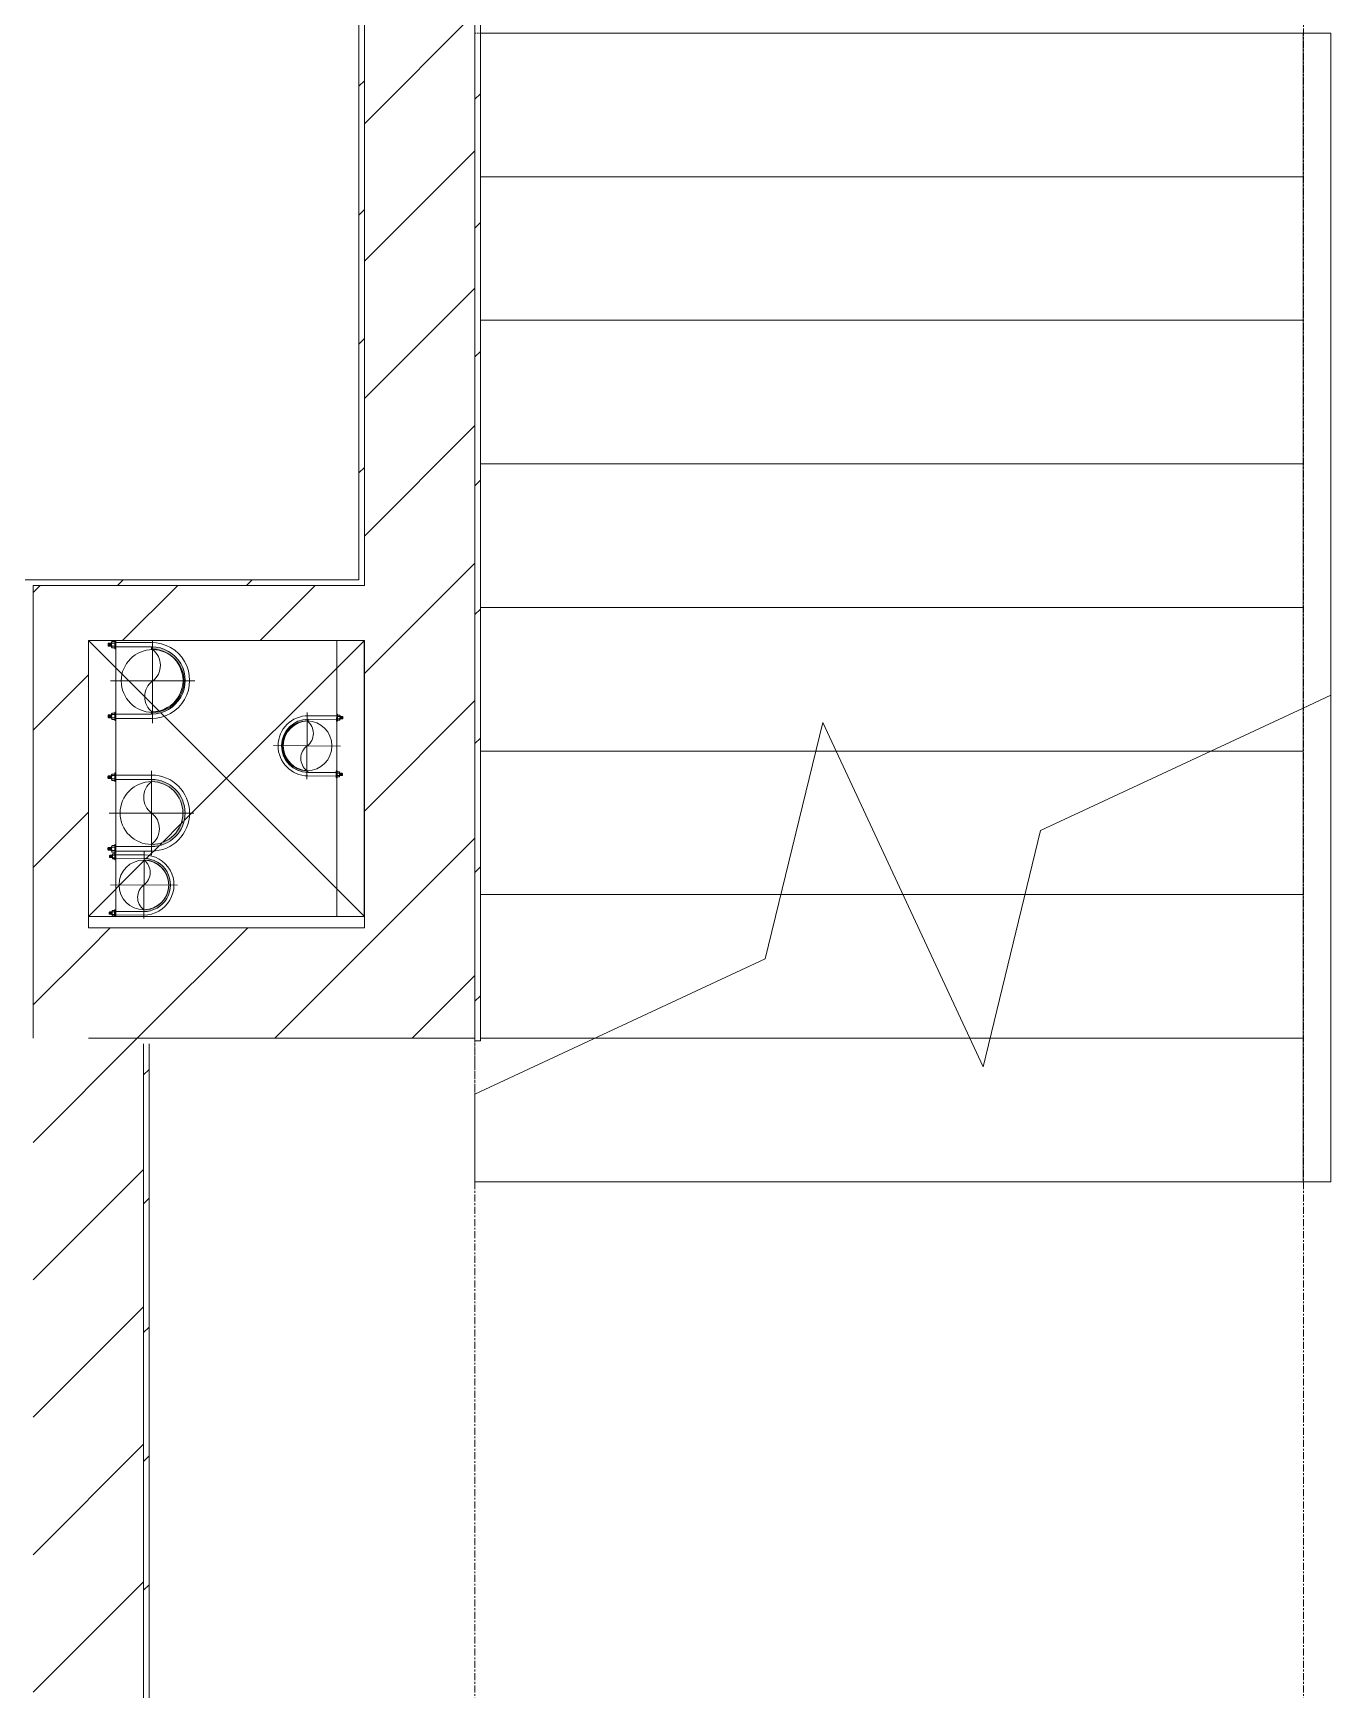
# Model space of a CAD drawing. Header units: millimetres. Extents: x 5359 to 218750, y -16347 to 109893.
# Drawn here: x 114153 to 116502, y 73337 to 76337 of the extents above; entities that cross this region are included whole.
import ezdxf

# ---------------------------------------------------------------- set-up
doc = ezdxf.new("R2010")
doc.units = ezdxf.units.MM
for name, pattern in [('Grid Line', [22.225, 12.7, -3.175, 3.175, -3.175]), ('IMPORT-CENTER _3_', [10.16, 6.35, -1.27, 1.27, -1.27]), ('Overhead', [3.96875, 2.38125, -1.5875])]:
    doc.linetypes.add(name, pattern=pattern)
for name, color, linetype, lineweight in [('0-1', 7, 'Continuous', 5), ('0-2', 9, 'Continuous', 9), ('A-FLOR', 192, 'Continuous', 9), ('A-FLOR-1', 9, 'Continuous', 9), ('A-FLOR-HRAL', 11, 'Continuous', 9), ('A-WALL', 113, 'Continuous', 9), ('A-WALL-3', 113, 'Continuous', 18), ('A-WALL-PATT-2', 9, 'Continuous', 9), ('A-WALL-PATT-3', 111, 'Continuous', 9), ('G-IMPT', 8, 'Continuous', 9), ('G-IMPT-1', 8, 'IMPORT-CENTER _3_', 9), ('I-WALL-1', 53, 'Continuous', 18), ('I-WALL-3', 2, 'Continuous', 18), ('M-EQPM', 50, 'Continuous', 9), ('S-GRID-1', 1, 'Grid Line', 9), ('S-STRS', 31, 'Continuous', 9), ('S-STRS-MBND', 31, 'Overhead', 9), ('S-STRS-MBND-1', 31, 'Continuous', 9)]:
    doc.layers.add(name, color=color, linetype=linetype, lineweight=lineweight)
pattern_1 = [(45, (0, 0), (-116.67262, 116.67262), [])]
pattern_2 = [(45, (0, 0), (-124.4508, 124.4508), [])]

# ---------------------------------------------------------------- blocks, each defined once
blk = doc.blocks.new('NCV_TKTC_KET CAU_rvt-1-TKCS_MB ĐỊNH VỊ CỔNG-HÀNG RÀO')
at = {"layer": 'A-FLOR-1'}
for p, q in [((114962.6, 76336.9), (116452.2, 76336.9)), ((114752.6, 74737.4), (114252.6, 74737.4))]:
    blk.add_line(p, q, dxfattribs=at)
blk = doc.blocks.new('NCV_TKTC_TANG 1_rvt-1-TKCS_MB ĐỊNH VỊ CỔNG-HÀNG RÀO')
at = {"layer": 'A-WALL-PATT-2'}
h = blk.add_hatch(dxfattribs=at)
h.set_pattern_fill('FP_3', color=256, style=0, pattern_type=2)
h.set_pattern_definition(pattern_1)
h.paths.add_polyline_path([(114752.6, 75346.9), (114752.6, 77936.9), (114742.6, 77936.9), (114742.6, 75346.9)])
h = blk.add_hatch(dxfattribs=at)
h.set_pattern_fill('FP_3', color=256, style=0, pattern_type=2)
h.set_pattern_definition(pattern_1)
h.paths.add_polyline_path([(113087.3, 75336.9), (113252.6, 75336.9), (113252.6, 75346.9), (110452.6, 75346.9), (110452.6, 75336.9), (112482.1, 75336.9)])
h.paths.add_polyline_path([(114752.6, 75336.9), (114752.6, 75346.9), (114052.6, 75346.9), (114052.6, 75336.9), (114297.8, 75336.9)])
at = {"layer": 'I-WALL-1'}
for p, q in [((114742.6, 77926.9), (114742.6, 75346.9)), ((114752.6, 75346.9), (114752.6, 77936.9)), ((114742.6, 75346.9), (114052.6, 75346.9)), ((114152.6, 75336.9), (114752.6, 75336.9)), ((114752.6, 75336.9), (114752.6, 75346.9))]:
    blk.add_line(p, q, dxfattribs=at)
blk = doc.blocks.new('Top Rail Type - Top Rail_Internal_-1530336-TKCS_MB ĐỊNH VỊ CỔNG-HÀNG RÀO')
at = {"layer": 'A-FLOR-HRAL'}
for p, q in [((116452.2, 76336.9), (116502.2, 76336.9)), ((116452.2, 75114.8), (116452.2, 76336.9)), ((116502.2, 76336.9), (116502.2, 75138.1))]:
    blk.add_line(p, q, dxfattribs=at)
blk = doc.blocks.new('Top Rail Type - Top Rail_Internal_-V81-TKCS_MB ĐỊNH VỊ CỔNG-HÀNG RÀO')
at = {"layer": 'A-FLOR-HRAL'}
for p, q in [((116452.2, 76336.9), (116502.2, 76336.9)), ((116452.2, 75114.8), (116452.2, 76336.9)), ((116502.2, 75138.1), (116502.2, 76336.9))]:
    blk.add_line(p, q, dxfattribs=at)
blk = doc.blocks.new('Top Rail Type - Top Rail_Internal_-1748017-TKCS_MB ĐỊNH VỊ CỔNG-HÀNG RÀO')
at = {"layer": 'A-FLOR-HRAL'}
for p, q in [((116502.2, 75138.1), (116452.2, 75114.8)), ((116502.2, 74256.9), (116502.2, 75138.1)), ((116452.2, 74256.9), (116452.2, 75114.8)), ((116452.2, 74256.9), (116502.2, 74256.9))]:
    blk.add_line(p, q, dxfattribs=at)
blk = doc.blocks.new('TKTC_XREF_251221_MB TANG 1 - TKTC_XREF_260130_MB TANG 1_dwg_CUM U_DN100-4202112-TKCS_MB ĐỊNH VỊ CỔNG-HÀNG RÀO')
at = {"layer": 'G-IMPT'}
blk.add_hatch(color=256, dxfattribs=at).paths.add_polyline_path([(0, 61), (0, 57), (14.8, 55.1), (28.5, 49.4), (40.3, 40.3), (49.4, 28.5), (55.1, 14.8), (57, 0), (55.1, -14.8), (49.4, -28.5), (40.3, -40.3), (28.5, -49.4), (14.8, -55.1), (0, -57), (0, -61), (15.8, -58.9), (30.5, -52.8), (43.1, -43.1), (52.8, -30.5), (58.9, -15.8), (61, 0), (58.9, 15.8), (52.8, 30.5), (43.1, 43.1), (30.5, 52.8), (15.8, 58.9)])
for p, q in [((-79.1, 66.6), (-79.1, 63.4)), ((-76.6, 66.6), (-76.6, 63.4)), ((-74.6, 66.6), (-74.6, 63.4)), ((-72.7, 69.3), (-72.7, 60.7)), ((-66.9, 67.9), (-71.7, 67.9)), ((-66.9, 62.1), (-71.7, 62.1)), ((-65, 69), (0, 69)), ((-79.1, -63.4), (-79.1, -66.6)), ((-76.6, -63.4), (-76.6, -66.6)), ((-74.6, -63.4), (-74.6, -66.6)), ((-72.7, -60.7), (-72.7, -69.3)), ((-66.9, -62.1), (-71.7, -62.1)), ((-66.9, -67.9), (-71.7, -67.9)), ((-65, -69), (0, -69))]:
    blk.add_line(p, q, dxfattribs=at)
at = {"layer": 'G-IMPT', "flags": 128}
for points in [[(-72.7, 67.6), (-78.1, 67.6), (-78.1, 62.4), (-72.7, 62.4)], [(-71.7, 59.2), (-66.9, 59.2), (-66.9, 70.8), (-71.7, 70.8)], [(-66.9, 70.8), (-66.9, 72.7), (-65, 72.7), (-65, 57.3), (-66.9, 57.3), (-66.9, 59.2)], [(-65, 61), (0, 61), (0, 57)], [(-72.7, -62.4), (-78.1, -62.4), (-78.1, -67.6), (-72.7, -67.6)], [(-71.7, -70.8), (-66.9, -70.8), (-66.9, -59.2), (-71.7, -59.2)], [(-66.9, -59.2), (-66.9, -57.3), (-65, -57.3), (-65, -72.7), (-66.9, -72.7), (-66.9, -70.8)], [(-65, -61), (0, -61), (0, -57)]]:
    blk.add_lwpolyline(points, dxfattribs=at)
at = {"layer": 'G-IMPT'}
for centre, radius, start, end in [((-78.1, 66.6), 0.96, 90, 180), ((-78.1, 63.4), 0.96, 180, 270), ((-71.1, 69.3), 1.56, 112.6199, 247.3801), ((-67.9, 65), 4.8, 143.1301, 216.8699), ((-71.1, 60.7), 1.56, 112.6199, 247.3801), ((0, 0), 69, 270, 90), ((0, 0), 61, 270, 90), ((0, 0), 57, 270, 90), ((-78.1, -63.4), 0.96, 90, 180), ((-78.1, -66.6), 0.96, 180, 270), ((-71.1, -60.7), 1.56, 112.6199, 247.3801), ((-67.9, -65), 4.8, 143.1301, 216.8699), ((-71.1, -69.3), 1.56, 112.6199, 247.3801)]:
    blk.add_arc(centre, radius, start, end, dxfattribs=at)
blk = doc.blocks.new('TKTC_XREF_251221_MB TANG 1 - TKTC_XREF_260130_MB TANG 1_dwg_$cc-V89-TKCS_MB ĐỊNH VỊ CỔNG-HÀNG RÀO')
at = {"layer": 'G-IMPT'}
blk.add_circle((0, 0), 0.5, dxfattribs=at)
for centre, radius, start, end in [((0, 0), 0.5, 90, 270), ((0.188, 0.25), 0.313, 126.8699, 233.1301), ((-0.188, -0.25), 0.313, 306.8699, 53.1301)]:
    blk.add_arc(centre, radius, start, end, dxfattribs=at)
at = {"layer": 'G-IMPT-1'}
for p, q in [((0, -0.673), (0, 0.673)), ((-0.673, 0), (0.673, 0))]:
    blk.add_line(p, q, dxfattribs=at)
blk = doc.blocks.new('TKTC_XREF_251221_MB TANG 1 - TKTC_XREF_260130_MB TANG 1_dwg_$cc-V206-TKCS_MB ĐỊNH VỊ CỔNG-HÀNG RÀO')
at = {"layer": 'G-IMPT'}
blk.add_circle((0, 0), 0.5, dxfattribs=at)
for centre, radius, start, end in [((0, 0), 0.5, 90, 270), ((0.188, 0.25), 0.313, 126.8699, 233.1301), ((-0.188, -0.25), 0.313, 306.8699, 53.1301)]:
    blk.add_arc(centre, radius, start, end, dxfattribs=at)
at = {"layer": 'G-IMPT-1'}
for p, q in [((0, -0.673), (0, 0.643)), ((-0.673, 0), (0.673, 0))]:
    blk.add_line(p, q, dxfattribs=at)
blk = doc.blocks.new('TKTC_XREF_251221_MB TANG 1 - TKTC_XREF_260130_MB TANG 1_dwg_$cc-4202116-TKCS_MB ĐỊNH VỊ CỔNG-HÀNG RÀO')
at = {"layer": 'G-IMPT'}
blk.add_circle((0, 0), 0.5, dxfattribs=at)
for centre, radius, start, end in [((0, 0), 0.5, 90, 270), ((0.188, 0.25), 0.313, 126.8699, 233.1301), ((-0.188, -0.25), 0.313, 306.8699, 53.1301)]:
    blk.add_arc(centre, radius, start, end, dxfattribs=at)
at = {"layer": 'G-IMPT-1'}
for p, q in [((0, -0.673), (0, 0.673)), ((-0.673, 0), (0.673, 0))]:
    blk.add_line(p, q, dxfattribs=at)
blk = doc.blocks.new('TKTC_XREF_251221_MB TANG 1 - TKTC_XREF_260130_MB TANG 1_dwg_$cc-4202114-TKCS_MB ĐỊNH VỊ CỔNG-HÀNG RÀO')
at = {"layer": 'G-IMPT'}
blk.add_circle((0, 0), 0.5, dxfattribs=at)
for centre, radius, start, end in [((0, 0), 0.5, 90, 270), ((0.188, 0.25), 0.313, 126.8699, 233.1301), ((-0.188, -0.25), 0.313, 306.8699, 53.1301)]:
    blk.add_arc(centre, radius, start, end, dxfattribs=at)
at = {"layer": 'G-IMPT-1'}
for p, q in [((0, -0.673), (0, 0.673)), ((-0.673, 0), (0.673, 0))]:
    blk.add_line(p, q, dxfattribs=at)
blk = doc.blocks.new('TKTC_XREF_251221_MB TANG 1 - TKTC_XREF_260130_MB TANG 1_dwg_CUM U_DN100-4202115-TKCS_MB ĐỊNH VỊ CỔNG-HÀNG RÀO')
at = {"layer": 'G-IMPT'}
blk.add_hatch(color=256, dxfattribs=at).paths.add_polyline_path([(0, -61), (0, -57), (14.8, -55.1), (28.5, -49.4), (40.3, -40.3), (49.4, -28.5), (55.1, -14.8), (57, 0), (55.1, 14.8), (49.4, 28.5), (40.3, 40.3), (28.5, 49.4), (14.8, 55.1), (0, 57), (0, 61), (15.8, 58.9), (37.7, 47.3), (43.1, 43.1), (52.8, 30.5), (58.9, 15.8), (61, 0), (58.9, -15.8), (52.8, -30.5), (43.1, -43.1), (30.5, -52.8), (15.8, -58.9)])
for p, q in [((-79.1, 66.6), (-79.1, 63.4)), ((-76.6, 66.6), (-76.6, 63.4)), ((-74.6, 66.6), (-74.6, 63.4)), ((-72.7, 69.3), (-72.7, 60.7)), ((-66.9, 67.9), (-71.7, 67.9)), ((-66.9, 62.1), (-71.7, 62.1)), ((-65, 69), (0, 69)), ((-79.1, -63.4), (-79.1, -66.6)), ((-76.6, -63.4), (-76.6, -66.6)), ((-74.6, -63.4), (-74.6, -66.6)), ((-72.7, -60.7), (-72.7, -69.3)), ((-66.9, -62.1), (-71.7, -62.1)), ((-66.9, -67.9), (-71.7, -67.9)), ((-65, -69), (0, -69))]:
    blk.add_line(p, q, dxfattribs=at)
at = {"layer": 'G-IMPT', "flags": 128}
for points in [[(-72.7, 67.6), (-78.1, 67.6), (-78.1, 62.4), (-72.7, 62.4)], [(-71.7, 59.2), (-66.9, 59.2), (-66.9, 70.8), (-71.7, 70.8)], [(-66.9, 70.8), (-66.9, 72.7), (-65, 72.7), (-65, 57.3), (-66.9, 57.3), (-66.9, 59.2)], [(-65, 61), (0, 61), (0, 57)], [(-71.7, -70.8), (-66.9, -70.8), (-66.9, -59.2), (-71.7, -59.2)], [(-66.9, -59.2), (-66.9, -57.3), (-65, -57.3), (-65, -72.7), (-66.9, -72.7), (-66.9, -70.8)], [(-65, -61), (0, -61), (0, -57)], [(-72.7, -62.4), (-78.1, -62.4), (-78.1, -67.6), (-72.7, -67.6)]]:
    blk.add_lwpolyline(points, dxfattribs=at)
at = {"layer": 'G-IMPT'}
for centre, radius, start, end in [((-78.1, 66.6), 0.96, 90, 180), ((-78.1, 63.4), 0.96, 180, 270), ((-71.1, 69.3), 1.56, 112.6199, 247.3801), ((-67.9, 65), 4.8, 143.1301, 216.8699), ((-71.1, 60.7), 1.56, 112.6199, 247.3801), ((0, 0), 69, 270, 90), ((0, 0), 61, 270, 90), ((0, 0), 57, 270, 90), ((-71.1, -60.7), 1.56, 112.6199, 247.3801), ((-78.1, -63.4), 0.96, 90, 180), ((-78.1, -66.6), 0.96, 180, 270), ((-67.9, -65), 4.8, 143.1301, 216.8699), ((-71.1, -69.3), 1.56, 112.6199, 247.3801)]:
    blk.add_arc(centre, radius, start, end, dxfattribs=at)
blk = doc.blocks.new('TKTC_XREF_251221_MB TANG 1 - TKTC_XREF_260130_MB TANG 1_dwg_CUM U_DN100-V207-TKCS_MB ĐỊNH VỊ CỔNG-HÀNG RÀO')
at = {"layer": 'G-IMPT'}
blk.add_hatch(color=256, dxfattribs=at).paths.add_polyline_path([(0, 61), (15.8, 58.9), (30.5, 52.8), (43.1, 43.1), (52.8, 30.5), (58.9, 15.8), (61, 0), (58.9, -15.8), (52.8, -30.5), (43.1, -43.1), (30.5, -52.8), (15.8, -58.9), (0, -61), (0, -57), (14.8, -55.1), (28.5, -49.4), (40.3, -40.3), (49.4, -28.5), (55.1, -14.8), (57, 0), (55.1, 14.8), (49.4, 28.5), (40.3, 40.3), (28.5, 49.4), (14.8, 55.1), (0, 57)])
for p, q in [((-79.1, 66.6), (-79.1, 63.4)), ((-76.6, 66.6), (-76.6, 63.4)), ((-74.6, 66.6), (-74.6, 63.4)), ((-72.7, 69.3), (-72.7, 60.7)), ((-66.9, 67.9), (-71.7, 67.9)), ((-66.9, 62.1), (-71.7, 62.1)), ((-65, 69), (0, 69)), ((-79.1, -63.4), (-79.1, -66.6)), ((-76.6, -63.4), (-76.6, -66.6)), ((-74.6, -63.4), (-74.6, -66.6)), ((-72.7, -60.7), (-72.7, -69.3)), ((-66.9, -62.1), (-71.7, -62.1)), ((-66.9, -67.9), (-71.7, -67.9)), ((-66.9, -72.7), (-66.9, -70.8)), ((-65, -69), (0, -69))]:
    blk.add_line(p, q, dxfattribs=at)
at = {"layer": 'G-IMPT', "flags": 128}
for points in [[(-72.7, 67.6), (-78.1, 67.6), (-78.1, 62.4), (-72.7, 62.4)], [(-71.7, 59.2), (-66.9, 59.2), (-66.9, 70.8), (-71.7, 70.8)], [(-66.9, 70.8), (-66.9, 72.7), (-65, 72.7), (-65, 57.3), (-66.9, 57.3), (-66.9, 59.2)], [(-65, 61), (0, 61), (0, 57)], [(-71.7, -70.8), (-66.9, -70.8), (-66.9, -59.2), (-71.7, -59.2)], [(-66.9, -59.2), (-66.9, -57.3), (-65, -57.3), (-65, -72.3)], [(-65, -61), (0, -61), (0, -57)], [(-72.7, -62.4), (-78.1, -62.4), (-78.1, -67.6), (-72.7, -67.6)]]:
    blk.add_lwpolyline(points, dxfattribs=at)
at = {"layer": 'G-IMPT'}
for centre, radius, start, end in [((-78.1, 66.6), 0.96, 90, 180), ((-78.1, 63.4), 0.96, 180, 270), ((-71.1, 69.3), 1.56, 112.6199, 247.3801), ((-67.9, 65), 4.8, 143.1301, 216.8699), ((-71.1, 60.7), 1.56, 112.6199, 247.3801), ((0, 0), 69, 270, 90), ((0, 0), 61, 270, 90), ((0, 0), 57, 270, 90), ((-71.1, -60.7), 1.56, 112.6199, 247.3801), ((-78.1, -63.4), 0.96, 90, 180), ((-78.1, -66.6), 0.96, 180, 270), ((-67.9, -65), 4.8, 143.1301, 216.8699), ((-71.1, -69.3), 1.56, 112.6199, 247.3801)]:
    blk.add_arc(centre, radius, start, end, dxfattribs=at)
blk = doc.blocks.new('TKTC_XREF_251221_MB TANG 1 - TKTC_XREF_260130_MB TANG 1_dwg-4202109-TKCS_MB ĐỊNH VỊ CỔNG-HÀNG RÀO')
at = {"layer": 'G-IMPT', "flags": 128}
for points in [[(-88899.1, -326609.5), (-88849.6, -326609.2), (-88849.6, -326109.7)], [(-88449.5, -326109.7), (-88449.5, -326609.5), (-88399.7, -326609.2), (-88399.7, -326109.7)]]:
    blk.add_lwpolyline(points, dxfattribs=at)
at = {"extrusion": (0, 0, -1)}
for name, p, xscale, yscale, zscale, rotation in [('TKTC_XREF_251221_MB TANG 1 - TKTC_XREF_260130_MB TANG 1_dwg_CUM U_DN100-V207-TKCS_MB ĐỊNH VỊ CỔNG-HÀNG RÀO', (88784.6, -326181.8), 0.9975000000000005, 0.9975000000000005, -0.9975000000000005, 180.000991338195), ('TKTC_XREF_251221_MB TANG 1 - TKTC_XREF_260130_MB TANG 1_dwg_$cc-V206-TKCS_MB ĐỊNH VỊ CỔNG-HÀNG RÀO', (88782.8, -326182.8), 113.7150000000092, 113.7150000000092, -113.7150000000092, 359.9990086636432), ('TKTC_XREF_251221_MB TANG 1 - TKTC_XREF_260130_MB TANG 1_dwg_$cc-4202116-TKCS_MB ĐỊNH VỊ CỔNG-HÀNG RÀO', (88503.1, -326300.2), 90.00000000005119, 90.00000000005119, -90.0000000000512, 180.3740267799373), ('TKTC_XREF_251221_MB TANG 1 - TKTC_XREF_260130_MB TANG 1_dwg_CUM U_DN100-4202115-TKCS_MB ĐỊNH VỊ CỔNG-HÀNG RÀO', (88784.7, -326421.9), 0.9974999999999965, 0.9974999999999965, -0.9974999999999965, 180.0009913385626), ('TKTC_XREF_251221_MB TANG 1 - TKTC_XREF_260130_MB TANG 1_dwg_$cc-V89-TKCS_MB ĐỊNH VỊ CỔNG-HÀNG RÀO', (88798.6, -326552.1), 90.00000000005119, 90.00000000005119, -90.0000000000512, 0.3740267799372842)]:
    blk.add_blockref(name, p, dxfattribs=dict(at, xscale=xscale, yscale=yscale, zscale=zscale, rotation=rotation))
for name, p, xscale, yscale, zscale, rotation in [('TKTC_XREF_251221_MB TANG 1 - TKTC_XREF_260130_MB TANG 1_dwg_CUM U_DN100-4202112-TKCS_MB ĐỊNH VỊ CỔNG-HÀNG RÀO', (-88501.2, -326300.2), 0.7894736842105242, 0.7894736842105242, 0.7894736842105242, 179.6259732184666), ('TKTC_XREF_251221_MB TANG 1 - TKTC_XREF_260130_MB TANG 1_dwg_$cc-4202114-TKCS_MB ĐỊNH VỊ CỔNG-HÀNG RÀO', (-88784.7, -326421.9), 113.7150000000092, 113.7150000000092, 113.7150000000092, 179.9990086636432), ('TKTC_XREF_251221_MB TANG 1 - TKTC_XREF_260130_MB TANG 1_dwg_CUM U_DN100-4202112-TKCS_MB ĐỊNH VỊ CỔNG-HÀNG RÀO', (-88798.6, -326552.2), 0.7894736842105242, 0.7894736842105242, 0.7894736842105242, 359.6259732184666)]:
    blk.add_blockref(name, p, dxfattribs=dict(xscale=xscale, yscale=yscale, zscale=zscale, rotation=rotation))
blk = doc.blocks.new('TKTC_XREF_251221_MB TANG 1 - TKTC_XREF_251221_MB TANG 1-2038492-TKCS_MB ĐỊNH VỊ CỔNG-HÀNG RÀO')
blk.add_blockref('TKTC_XREF_251221_MB TANG 1 - TKTC_XREF_260130_MB TANG 1_dwg-4202109-TKCS_MB ĐỊNH VỊ CỔNG-HÀNG RÀO', (169499.1, 384109.7))

msp = doc.modelspace()

# ---------------------------------------------------------------- hatches: boundary and pattern name
at = {"layer": 'A-WALL-PATT-3'}
h = msp.add_hatch(dxfattribs=at)
h.set_pattern_fill('FP_32', color=256, style=0, pattern_type=2)
h.set_pattern_definition(pattern_1)
h.paths.add_polyline_path([(114952.6, 74511.9), (114962.6, 74511.9), (114962.6, 78026.9), (114952.6, 78026.9), (114952.6, 74516.9)])
h = msp.add_hatch(dxfattribs=at)
h.set_pattern_fill('FP_1', color=256, style=0, pattern_type=2)
h.set_pattern_definition(pattern_2)
h.paths.add_polyline_path([(114752.6, 74516.9), (114952.6, 74516.9), (114952.6, 77936.9), (114752.6, 77936.9), (114752.6, 74716.9)])
h = msp.add_hatch(dxfattribs=at)
h.set_pattern_fill('FP_1', color=256, style=0, pattern_type=2)
h.set_pattern_definition(pattern_2)
h.paths.add_polyline_path([(114152.6, 74516.9), (114252.6, 74516.9), (114252.6, 75336.9), (114152.6, 75336.9)])
h = msp.add_hatch(dxfattribs=at)
h.set_pattern_fill('FP_1', color=256, style=0, pattern_type=2)
h.set_pattern_definition(pattern_2)
h.paths.add_polyline_path([(114252.6, 75236.9), (114752.6, 75236.9), (114752.6, 75336.9), (114252.6, 75336.9)])
h = msp.add_hatch(dxfattribs=at)
h.set_pattern_fill('FP_1', color=256, style=0, pattern_type=2)
h.set_pattern_definition(pattern_2)
h.paths.add_polyline_path([(114297.8, 74516.9), (114752.6, 74516.9), (114752.6, 74716.9), (114252.6, 74716.9), (114252.6, 74516.9)])
h = msp.add_hatch(dxfattribs=at)
h.set_pattern_fill('FP_1', color=256, style=0, pattern_type=2)
h.set_pattern_definition(pattern_2)
h.paths.add_polyline_path([(114352.6, 70036.9), (114352.6, 70195.3), (114152.6, 70195.3), (114152.6, 70036.9), (114297.8, 70036.9)])
h.paths.add_polyline_path([(114152.6, 71285.3), (114352.6, 71285.3), (114352.6, 71511.9), (114152.6, 71511.9)])
h.paths.add_polyline_path([(114297.8, 71711.9), (114352.6, 71711.9), (114352.6, 74516.9), (114152.6, 74516.9), (114152.6, 71711.9)])
h = msp.add_hatch(dxfattribs=at)
h.set_pattern_fill('FP_32', color=256, style=0, pattern_type=2)
h.set_pattern_definition(pattern_1)
h.paths.add_polyline_path([(114352.6, 72796.9), (114362.6, 72796.9), (114362.6, 74506.9), (114352.6, 74506.9), (114352.6, 74387.8)])

# ---------------------------------------------------------------- linework, layer by layer
at = {"layer": '0-2'}
for p, q in [((114252.6, 75237.4), (114380.2, 75109.7)), ((114752.5, 75237.4), (114426, 74910.9)), ((114752.5, 74737.4), (114752.5, 75236.9)), ((114383.6, 75106.3), (114752.5, 74737.4)), ((114419.6, 74904.5), (114387.3, 74872.1)), ((114424.5, 74909.3), (114419.6, 74904.5)), ((114381.3, 74866.1), (114357.3, 74842.1)), ((114385.5, 74870.3), (114382.4, 74867.2)), ((114354.8, 74839.7), (114252.6, 74737.4))]:
    msp.add_line(p, q, dxfattribs=at)
at = {"layer": 'A-FLOR'}
for p, q in [((115170, 74516.9), (114962.6, 74516.9)), ((115885.4, 74516.9), (115848.8, 74516.9))]:
    msp.add_line(p, q, dxfattribs=at)
at = {"layer": 'A-WALL'}
for p, q in [((114752.6, 74516.9), (114252.6, 74516.9)), ((114352.6, 74506.9), (114352.6, 72786.9))]:
    msp.add_line(p, q, dxfattribs=at)
at = {"layer": 'A-WALL-3'}
for p, q in [((114752.6, 77936.9), (114752.6, 75336.9)), ((114152.6, 75336.9), (114152.6, 74516.9)), ((114752.6, 75336.9), (114152.6, 75336.9)), ((114252.6, 74716.9), (114252.6, 75236.9)), ((114252.6, 75236.9), (114752.6, 75236.9)), ((114752.6, 75236.9), (114752.6, 74716.9)), ((114752.6, 74716.9), (114252.6, 74716.9)), ((114752.6, 74516.9), (114952.6, 74516.9))]:
    msp.add_line(p, q, dxfattribs=at)
at = {"layer": 'I-WALL-3'}
for p, q in [((114952.6, 78026.9), (114952.6, 74516.9)), ((114962.6, 74511.9), (114962.6, 78026.9)), ((114362.6, 72796.9), (114362.6, 74506.9)), ((114952.6, 74511.9), (114962.6, 74511.9))]:
    msp.add_line(p, q, dxfattribs=at)
at = {"layer": 'S-GRID-1'}
for p, q in [((114952.6, 13102.5), (114952.6, 80482.7)), ((116452.6, 13102.5), (116452.6, 80482.7))]:
    msp.add_line(p, q, dxfattribs=at)
at = {"layer": 'S-STRS'}
for p, q in [((114962.6, 76336.9), (116452.2, 76336.9)), ((114962.6, 76076.9), (116452.2, 76076.9)), ((114962.6, 75816.9), (116452.2, 75816.9)), ((114962.6, 75556.9), (116452.2, 75556.9)), ((114962.6, 75296.9), (116452.2, 75296.9)), ((114962.6, 75036.9), (115569.8, 75036.9)), ((115569.8, 75036.9), (115606.3, 75036.9)), ((115606.3, 75036.9), (116285.1, 75036.9)), ((116285.1, 75036.9), (116452.2, 75036.9)), ((114962.6, 74776.9), (115506.6, 74776.9)), ((115506.6, 74776.9), (115727.6, 74776.9)), ((115727.6, 74776.9), (115948.6, 74776.9)), ((115948.6, 74776.9), (116452.2, 74776.9)), ((115170, 74516.9), (115848.8, 74516.9)), ((115885.4, 74516.9), (116452.2, 74516.9)), ((114952.6, 74256.9), (114952.6, 74415.5)), ((114952.6, 74256.9), (116452.2, 74256.9))]:
    msp.add_line(p, q, dxfattribs=at)
at = {"layer": 'S-STRS-MBND'}
for p, q in [((114952.6, 78036.9), (114952.6, 76336.9)), ((114952.6, 76336.9), (116502.6, 76336.9)), ((114952.6, 74960.5), (114952.6, 76336.9)), ((114952.6, 74415.5), (114952.6, 74511.9))]:
    msp.add_line(p, q, dxfattribs=at)
at = {"layer": 'S-STRS-MBND-1'}
for p, q in [((116452.2, 75114.8), (115976.8, 74893.2)), ((115582.3, 75088.5), (115478.3, 74660.7)), ((115872.8, 74465.4), (115582.3, 75088.5)), ((115976.8, 74893.2), (115872.8, 74465.4)), ((115478.3, 74660.7), (114952.6, 74415.5))]:
    msp.add_line(p, q, dxfattribs=at)

# ---------------------------------------------------------------- block references
at = {"layer": '0-1'}
for name in ['NCV_TKTC_KET CAU_rvt-1-TKCS_MB ĐỊNH VỊ CỔNG-HÀNG RÀO', 'NCV_TKTC_TANG 1_rvt-1-TKCS_MB ĐỊNH VỊ CỔNG-HÀNG RÀO']:
    msp.add_blockref(name, (0, 0), dxfattribs=at)
at = {"layer": 'A-FLOR-HRAL'}
for name in ['Top Rail Type - Top Rail_Internal_-1530336-TKCS_MB ĐỊNH VỊ CỔNG-HÀNG RÀO', 'Top Rail Type - Top Rail_Internal_-V81-TKCS_MB ĐỊNH VỊ CỔNG-HÀNG RÀO', 'Top Rail Type - Top Rail_Internal_-1748017-TKCS_MB ĐỊNH VỊ CỔNG-HÀNG RÀO']:
    msp.add_blockref(name, (0, 0), dxfattribs=at)
at = {"layer": 'M-EQPM'}
msp.add_blockref('TKTC_XREF_251221_MB TANG 1 - TKTC_XREF_251221_MB TANG 1-2038492-TKCS_MB ĐỊNH VỊ CỔNG-HÀNG RÀO', (33652.6, 17236.9), dxfattribs=at)

doc.saveas('drawing.dxf')
